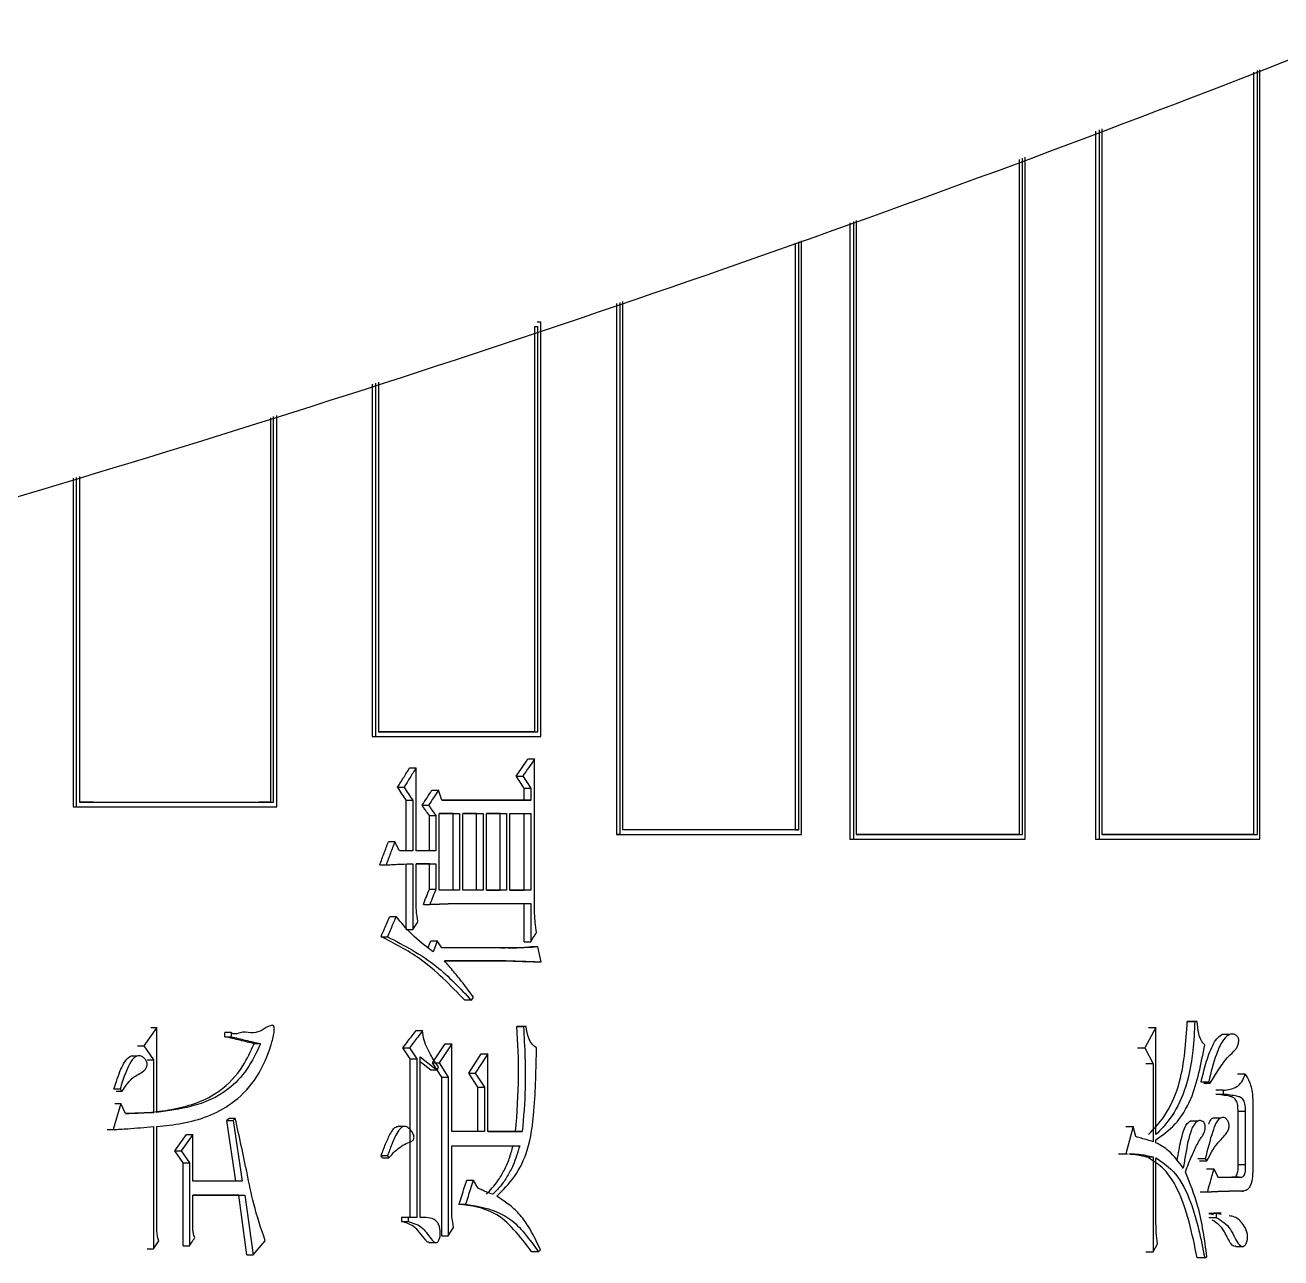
# Model space of a CAD drawing. Header units: millimetres. Extents: x 2278 to 4715, y 679 to 2402.
# Drawn here: x 3390.67 to 3404.12, y 980.7 to 993.91 of the extents above; entities that cross this region are included whole.
import ezdxf

# ---------------------------------------------------------------- set-up
doc = ezdxf.new("R2010")
doc.units = ezdxf.units.MM

msp = doc.modelspace()

# ---------------------------------------------------------------- linework, layer by layer
at = {"color": 7, "linetype": 'Continuous', "lineweight": 25}
for p, q in [((3403.894, 985.188), (3403.894, 993.428)), ((3403.827, 993.403), (3403.827, 985.238)), ((3403.868, 985.238), (3403.868, 993.418)), ((3402.133, 992.771), (3402.133, 985.188)), ((3402.172, 992.785), (3402.172, 985.188)), ((3402.2, 992.796), (3402.2, 985.238)), ((3401.382, 985.188), (3401.382, 992.491)), ((3401.315, 992.465), (3401.315, 985.238)), ((3401.353, 985.238), (3401.353, 992.48)), ((3399.57, 991.815), (3399.57, 985.238)), ((3399.503, 991.79), (3399.503, 985.188)), ((3399.541, 991.804), (3399.541, 985.188)), ((3398.918, 991.571), (3398.918, 985.288)), ((3398.955, 991.585), (3398.955, 985.288)), ((3398.986, 985.238), (3398.986, 991.597)), ((3397.006, 990.924), (3397.006, 985.238)), ((3397.042, 990.936), (3397.042, 985.238)), ((3397.073, 985.288), (3397.073, 990.947)), ((3396.125, 990.677), (3396.161, 990.677)), ((3396.125, 990.677), (3396.125, 986.336)), ((3396.157, 990.727), (3396.193, 990.727)), ((3396.161, 986.336), (3396.161, 990.677)), ((3396.193, 986.286), (3396.193, 990.727)), ((3394.423, 990.072), (3394.423, 986.286)), ((3394.456, 990.083), (3394.456, 986.336)), ((3394.388, 990.061), (3394.388, 986.286)), ((3393.3, 989.702), (3393.3, 985.583)), ((3393.333, 985.583), (3393.333, 989.713)), ((3393.367, 985.533), (3393.367, 989.724)), ((3391.186, 989.054), (3391.186, 985.533)), ((3391.218, 989.063), (3391.218, 985.533)), ((3391.253, 989.073), (3391.253, 985.583)), ((3394.456, 986.336), (3396.161, 986.336)), ((3396.125, 986.336), (3394.456, 986.336)), ((3396.125, 986.336), (3396.161, 986.336)), ((3394.388, 986.286), (3396.157, 986.286)), ((3394.388, 986.286), (3394.423, 986.286)), ((3394.423, 986.286), (3396.193, 986.286)), ((3396.157, 986.286), (3396.193, 986.286)), ((3396.057, 986.048), (3396.127, 986.048)), ((3394.789, 985.951), (3394.858, 985.951)), ((3394.858, 985.064), (3394.858, 985.951)), ((3395.932, 985.864), (3396.002, 985.864)), ((3394.661, 985.745), (3394.73, 985.745)), ((3395.029, 985.713), (3395.099, 985.713)), ((3396.015, 985.734), (3396.086, 985.734)), ((3396.015, 985.605), (3396.015, 985.734)), ((3396.086, 985.734), (3396.086, 985.605)), ((3391.186, 985.533), (3391.253, 985.533)), ((3391.186, 985.533), (3391.218, 985.533)), ((3391.404, 985.583), (3391.253, 985.583)), ((3391.745, 985.533), (3393.333, 985.533)), ((3393.3, 985.583), (3393.178, 985.583)), ((3393.3, 985.583), (3393.333, 985.583)), ((3393.333, 985.533), (3393.367, 985.533)), ((3394.754, 985.605), (3394.823, 985.605)), ((3394.754, 985.064), (3394.754, 985.605)), ((3394.823, 985.605), (3394.823, 985.064)), ((3394.923, 985.551), (3394.993, 985.551)), ((3396.086, 985.605), (3395.134, 985.605)), ((3395.134, 985.605), (3396.015, 985.605)), ((3396.015, 985.605), (3396.086, 985.605)), ((3395.001, 985.442), (3395.07, 985.442)), ((3395.001, 985.064), (3395.001, 985.442)), ((3395.07, 985.442), (3395.07, 985.064)), ((3395.106, 984.642), (3395.106, 985.464)), ((3395.106, 985.464), (3395.324, 985.464)), ((3395.255, 985.464), (3395.106, 985.464)), ((3395.255, 985.464), (3395.324, 985.464)), ((3395.255, 984.642), (3395.255, 985.464)), ((3395.324, 985.464), (3395.324, 984.642)), ((3395.359, 984.642), (3395.359, 985.464)), ((3395.359, 985.464), (3395.577, 985.464)), ((3395.507, 985.464), (3395.359, 985.464)), ((3395.507, 985.464), (3395.577, 985.464)), ((3395.507, 984.642), (3395.507, 985.464)), ((3395.577, 985.464), (3395.577, 984.642)), ((3395.612, 984.642), (3395.612, 985.464)), ((3395.612, 985.464), (3395.828, 985.464)), ((3395.758, 985.464), (3395.612, 985.464)), ((3395.758, 985.464), (3395.828, 985.464)), ((3395.758, 984.642), (3395.758, 985.464)), ((3395.828, 985.464), (3395.828, 984.642)), ((3395.863, 984.642), (3395.863, 985.464)), ((3395.863, 985.464), (3396.086, 985.464)), ((3396.015, 984.642), (3396.015, 985.464)), ((3396.086, 985.464), (3396.086, 984.642)), ((3397.006, 985.238), (3398.948, 985.238)), ((3397.042, 985.238), (3397.006, 985.238)), ((3398.918, 985.288), (3398.955, 985.288)), ((3401.315, 985.238), (3401.353, 985.238)), ((3403.827, 985.238), (3403.868, 985.238)), ((3394.631, 985.161), (3394.562, 985.161)), ((3399.503, 985.188), (3401.343, 985.188)), ((3399.503, 985.188), (3399.541, 985.188)), ((3401.343, 985.188), (3401.382, 985.188)), ((3402.133, 985.188), (3403.855, 985.188)), ((3402.133, 985.188), (3402.172, 985.188)), ((3403.855, 985.188), (3403.894, 985.188)), ((3394.823, 985.064), (3394.68, 985.064)), ((3395.07, 985.064), (3394.858, 985.064)), ((3394.469, 984.912), (3394.538, 984.912)), ((3394.754, 984.22), (3394.754, 984.923)), ((3394.823, 984.923), (3394.823, 984.22)), ((3394.858, 984.923), (3395.07, 984.923)), ((3394.858, 984.523), (3394.858, 984.923)), ((3395.001, 984.923), (3394.858, 984.923)), ((3395.001, 984.923), (3395.07, 984.923)), ((3395.001, 984.653), (3395.001, 984.923)), ((3395.07, 984.923), (3395.07, 984.653)), ((3395.001, 984.653), (3395.07, 984.653)), ((3395.324, 984.642), (3395.106, 984.642)), ((3395.577, 984.642), (3395.359, 984.642)), ((3395.828, 984.642), (3395.612, 984.642)), ((3395.612, 984.642), (3395.758, 984.642)), ((3395.828, 984.642), (3395.758, 984.642)), ((3396.086, 984.642), (3395.863, 984.642)), ((3395.863, 984.642), (3396.015, 984.642)), ((3396.086, 984.642), (3396.015, 984.642)), ((3394.938, 984.49), (3395.007, 984.49)), ((3395.303, 984.501), (3396.086, 984.501)), ((3396.015, 984.09), (3396.015, 984.501)), ((3396.086, 984.501), (3396.086, 984.09)), ((3394.576, 984.361), (3394.645, 984.361)), ((3394.754, 984.22), (3394.823, 984.22)), ((3394.484, 984.144), (3394.552, 984.144)), ((3395.015, 984.101), (3395.084, 984.101)), ((3395.134, 984.025), (3395.084, 984.101)), ((3395.835, 984.025), (3395.134, 984.025)), ((3395.765, 984.025), (3395.811, 984.025)), ((3396.015, 984.09), (3396.086, 984.09)), ((3396.162, 984.036), (3396.091, 984.036)), ((3396.197, 983.874), (3396.162, 984.036)), ((3395.162, 983.885), (3395.863, 983.885)), ((3395.793, 983.885), (3395.162, 983.885)), ((3395.793, 983.885), (3395.863, 983.885)), ((3396.126, 983.874), (3396.197, 983.874)), ((3395.451, 983.463), (3395.472, 983.495)), ((3395.451, 983.463), (3395.381, 983.463)), ((3403.118, 983.236), (3403.197, 983.236)), ((3403.221, 983.236), (3403.141, 983.236)), ((3403.221, 983.236), (3403.197, 983.236)), ((3392.083, 983.171), (3391.942, 982.976)), ((3392.018, 983.171), (3392.083, 983.171)), ((3392.083, 982.262), (3392.083, 983.171)), ((3392.879, 983.117), (3392.812, 983.117)), ((3392.812, 983.073), (3392.812, 983.117)), ((3392.812, 983.073), (3392.879, 983.073)), ((3392.879, 983.117), (3392.879, 983.073)), ((3394.86, 983.138), (3394.929, 983.138)), ((3395.939, 983.182), (3396.009, 983.182)), ((3395.967, 983.182), (3395.939, 983.182)), ((3396.037, 983.182), (3395.967, 983.182)), ((3396.037, 983.182), (3396.009, 983.182)), ((3402.781, 983.171), (3402.662, 982.954)), ((3402.703, 983.171), (3402.781, 983.171)), ((3402.781, 982.024), (3402.781, 983.171)), ((3403.568, 983.095), (3403.488, 983.095)), ((3391.877, 982.976), (3391.942, 982.976)), ((3391.942, 982.976), (3392.046, 982.825)), ((3393.193, 982.998), (3393.126, 982.998)), ((3394.718, 982.954), (3394.787, 982.954)), ((3394.796, 982.835), (3394.718, 982.954)), ((3394.787, 982.954), (3394.865, 982.835)), ((3395.036, 982.792), (3395.17, 982.998)), ((3395.24, 982.998), (3395.106, 982.792)), ((3395.17, 982.998), (3395.24, 982.998)), ((3395.24, 982.057), (3395.24, 982.998)), ((3402.583, 982.954), (3402.662, 982.954)), ((3402.662, 982.954), (3402.752, 982.781)), ((3391.871, 982.865), (3391.806, 982.865)), ((3391.981, 982.825), (3392.046, 982.825)), ((3392.046, 982.825), (3392.046, 982.262)), ((3394.796, 982.835), (3394.865, 982.835)), ((3394.796, 981.137), (3394.796, 982.835)), ((3394.865, 982.835), (3394.865, 981.137)), ((3394.901, 982.857), (3395.084, 982.716)), ((3394.901, 981.137), (3394.901, 982.857)), ((3395.015, 982.716), (3394.901, 982.804)), ((3395.423, 982.684), (3395.556, 982.889)), ((3395.626, 982.889), (3395.493, 982.684)), ((3395.556, 982.889), (3395.626, 982.889)), ((3395.626, 982.057), (3395.626, 982.889)), ((3395.084, 982.716), (3395.015, 982.716)), ((3395.036, 982.792), (3395.106, 982.792)), ((3395.135, 982.641), (3395.036, 982.792)), ((3395.084, 982.716), (3395.099, 982.749)), ((3395.106, 982.792), (3395.204, 982.641)), ((3395.423, 982.684), (3395.493, 982.684)), ((3395.521, 982.532), (3395.423, 982.684)), ((3395.493, 982.684), (3395.591, 982.532)), ((3402.752, 982.781), (3402.673, 982.781)), ((3402.752, 982.781), (3402.752, 981.948)), ((3403.736, 982.673), (3403.656, 982.673)), ((3395.135, 982.641), (3395.204, 982.641)), ((3395.135, 980.942), (3395.135, 982.641)), ((3395.204, 982.641), (3395.204, 980.942)), ((3403.344, 982.587), (3403.264, 982.587)), ((3403.294, 982.576), (3403.362, 982.576)), ((3391.647, 982.489), (3391.712, 982.489)), ((3395.521, 982.532), (3395.591, 982.532)), ((3395.521, 982.057), (3395.521, 982.532)), ((3395.591, 982.532), (3395.591, 982.057)), ((3403.502, 982.5), (3403.423, 982.5)), ((3403.423, 982.457), (3403.502, 982.457)), ((3403.502, 982.5), (3403.502, 982.457)), ((3391.697, 982.359), (3391.615, 982.078)), ((3391.632, 982.359), (3391.697, 982.359)), ((3391.749, 982.251), (3391.697, 982.359)), ((3403.741, 982.273), (3403.661, 982.273)), ((3403.661, 981.7), (3403.661, 982.273)), ((3403.741, 981.7), (3403.741, 982.273)), ((3403.817, 982.359), (3403.817, 981.71)), ((3391.981, 982.262), (3392.046, 982.262)), ((3392.856, 982.197), (3392.834, 982.176)), ((3392.834, 982.176), (3392.901, 982.176)), ((3392.929, 981.526), (3392.834, 982.176)), ((3392.923, 982.197), (3392.856, 982.197)), ((3392.923, 982.197), (3392.901, 982.176)), ((3392.901, 982.176), (3392.996, 981.526)), ((3403.229, 982.169), (3403.149, 982.169)), ((3403.471, 982.2), (3403.391, 982.2)), ((3391.55, 982.078), (3391.615, 982.078)), ((3392.046, 982.111), (3392.046, 980.802)), ((3392.083, 981.018), (3392.083, 982.111)), ((3392.276, 981.851), (3392.402, 982.024)), ((3392.467, 982.024), (3392.342, 981.851)), ((3392.402, 982.024), (3392.467, 982.024)), ((3392.467, 981.526), (3392.467, 982.024)), ((3394.737, 982.112), (3394.667, 982.112)), ((3395.591, 982.057), (3395.24, 982.057)), ((3395.995, 982.057), (3395.626, 982.057)), ((3395.626, 982.057), (3395.925, 982.057)), ((3395.925, 982.057), (3395.995, 982.057)), ((3402.457, 982.111), (3402.536, 982.111)), ((3402.536, 982.111), (3402.458, 981.819)), ((3402.566, 982.003), (3402.536, 982.111)), ((3395.24, 981.245), (3395.24, 981.905)), ((3395.24, 981.905), (3395.968, 981.905)), ((3402.781, 981.938), (3402.781, 981.97)), ((3392.276, 981.851), (3392.342, 981.851)), ((3392.365, 981.721), (3392.276, 981.851)), ((3392.342, 981.851), (3392.431, 981.721)), ((3394.552, 981.797), (3394.484, 981.797)), ((3394.498, 981.775), (3394.484, 981.797)), ((3394.498, 981.775), (3394.567, 981.775)), ((3394.552, 981.797), (3394.567, 981.775)), ((3402.379, 981.819), (3402.458, 981.819)), ((3402.458, 981.819), (3402.475, 981.818)), ((3402.673, 981.786), (3402.752, 981.786)), ((3402.752, 981.786), (3402.752, 980.769)), ((3402.781, 981.072), (3402.781, 981.775)), ((3403.309, 981.765), (3403.229, 981.765)), ((3403.309, 981.765), (3403.327, 981.743)), ((3392.365, 981.721), (3392.431, 981.721)), ((3392.365, 980.834), (3392.365, 981.721)), ((3403.403, 981.656), (3403.323, 981.656)), ((3403.741, 981.7), (3403.661, 981.7)), ((3392.996, 981.526), (3392.467, 981.526)), ((3395.402, 981.537), (3395.472, 981.537)), ((3403.444, 981.57), (3403.672, 981.57)), ((3403.444, 981.57), (3403.591, 981.57)), ((3403.672, 981.57), (3403.592, 981.57)), ((3392.467, 981.375), (3393.025, 981.375)), ((3392.467, 981.05), (3392.467, 981.375)), ((3392.959, 981.375), (3392.467, 981.375)), ((3392.959, 981.375), (3393.025, 981.375)), ((3393.046, 980.737), (3392.959, 981.375)), ((3393.025, 981.375), (3393.113, 980.737)), ((3403.332, 981.408), (3403.253, 981.408)), ((3403.701, 981.418), (3403.718, 981.418)), ((3395.318, 981.278), (3395.387, 981.278)), ((3394.704, 981.137), (3394.704, 981.094)), ((3394.773, 981.137), (3394.704, 981.137)), ((3394.704, 981.094), (3394.773, 981.094)), ((3394.773, 981.137), (3394.773, 981.094)), ((3394.865, 981.137), (3394.773, 981.137)), ((3394.932, 981.138), (3394.901, 981.138)), ((3403.346, 981.18), (3403.399, 981.17)), ((3403.426, 981.18), (3403.347, 981.18)), ((3403.347, 981.137), (3403.426, 981.137)), ((3403.48, 981.182), (3403.4, 981.182)), ((3403.479, 981.17), (3403.426, 981.18)), ((3403.426, 981.18), (3403.426, 981.137)), ((3395.135, 980.942), (3395.204, 980.942)), ((3395.204, 980.942), (3395.261, 981.029)), ((3391.981, 980.802), (3392.046, 980.802)), ((3392.046, 980.802), (3392.105, 980.888)), ((3392.365, 980.834), (3392.431, 980.834)), ((3393.113, 980.737), (3393.244, 980.888)), ((3394.994, 980.869), (3395.063, 980.869)), ((3396.169, 980.769), (3396.19, 980.791)), ((3402.752, 980.769), (3402.799, 980.856)), ((3403.636, 980.828), (3403.701, 980.828)), ((3403.703, 980.828), (3403.716, 980.828)), ((3393.046, 980.737), (3393.113, 980.737)), ((3396.169, 980.769), (3396.098, 980.769)), ((3402.673, 980.769), (3402.752, 980.769)), ((3403.303, 980.704), (3403.223, 980.704)), ((3403.303, 980.704), (3403.327, 980.715))]:
    msp.add_line(p, q, dxfattribs=at)
at = {"color": 7, "linetype": 'Continuous', "lineweight": 25, "flags": 128}
for points in [[(3396.127, 984.447), (3396.127, 985.042), (3396.127, 986.048)], [(3395.134, 985.605), (3395.116, 985.659), (3395.099, 985.713)], [(3395.084, 984.101), (3395.069, 984.056), (3395.055, 984.019), (3395.042, 983.982)], [(3391.689, 982.511), (3391.666, 982.511), (3391.645, 982.511), (3391.624, 982.511)], [(3391.689, 982.511), (3391.7, 982.5), (3391.712, 982.489)], [(3403.247, 981.743), (3403.276, 981.743), (3403.301, 981.743), (3403.327, 981.743)], [(3392.431, 981.721), (3392.431, 981.278), (3392.431, 980.834)]]:
    msp.add_lwpolyline(points, dxfattribs=at)
at = {"color": 7, "linetype": 'Continuous', "lineweight": 25}
for points, knots in [([(3341.666, 981.809), (3344.227, 981.834), (3347.807, 981.869), (3353.076, 982.148), (3357.541, 982.483), (3362.857, 983.049), (3368.426, 983.822), (3374.239, 984.832), (3380.211, 986.088), (3386.287, 987.599), (3392.424, 989.369), (3398.59, 991.404), (3404.753, 993.703), (3410.89, 996.268), (3416.978, 999.099), (3422.998, 1002.192), (3428.931, 1005.547), (3434.76, 1009.159), (3440.469, 1013.025), (3446.045, 1017.139), (3451.472, 1021.496), (3456.738, 1026.09), (3461.829, 1030.915), (3466.734, 1035.963), (3471.441, 1041.226), (3475.939, 1046.695), (3480.217, 1052.364), (3484.266, 1058.221), (3488.075, 1064.258), (3491.637, 1070.463), (3494.942, 1076.828), (3497.983, 1083.341), (3500.752, 1089.99), (3503.243, 1096.764), (3505.448, 1103.652), (3507.363, 1110.641), (3508.981, 1117.718), (3510.299, 1124.872), (3511.312, 1132.089), (3512.016, 1139.356), (3512.409, 1146.66), (3512.488, 1153.988), (3512.251, 1161.326), (3511.697, 1168.661), (3510.825, 1175.979), (3509.634, 1183.266), (3508.126, 1190.508), (3506.301, 1197.693), (3504.161, 1204.806), (3501.707, 1211.833), (3498.942, 1218.762), (3495.869, 1225.578), (3492.492, 1232.269), (3488.815, 1238.821), (3484.841, 1245.221), (3480.576, 1251.456), (3476.025, 1257.514), (3471.193, 1263.382), (3466.086, 1269.049), (3460.709, 1274.501), (3455.263, 1279.549), (3449.789, 1284.201), (3444.331, 1288.471), (3438.706, 1292.513), (3432.925, 1296.321), (3426.997, 1299.89), (3420.935, 1303.212), (3414.749, 1306.282), (3408.452, 1309.095), (3402.059, 1311.647), (3395.583, 1313.933), (3389.046, 1315.95), (3382.471, 1317.692), (3375.898, 1319.157), (3369.404, 1320.339), (3363.115, 1321.236), (3357.591, 1321.819), (3352.708, 1322.187), (3347.884, 1322.426), (3341.91, 1322.543), (3336.393, 1322.433), (3331.124, 1322.161), (3326.659, 1321.824), (3321.343, 1321.259), (3315.774, 1320.485), (3309.961, 1319.476), (3303.989, 1318.219), (3297.913, 1316.709), (3291.775, 1314.938), (3285.61, 1312.904), (3279.447, 1310.604), (3273.31, 1308.039), (3267.222, 1305.209), (3261.202, 1302.115), (3255.269, 1298.76), (3249.44, 1295.148), (3243.731, 1291.283), (3238.155, 1287.169), (3232.728, 1282.811), (3227.462, 1278.217), (3222.371, 1273.393), (3217.466, 1268.345), (3212.759, 1263.082), (3208.261, 1257.612), (3203.983, 1251.944), (3199.934, 1246.087), (3196.125, 1240.05), (3192.563, 1233.844), (3189.258, 1227.479), (3186.215, 1220.967), (3183.453, 1214.316), (3181.116, 1208.034), (3179.838, 1203.929), (3179.275, 1202.12)], [0, 0, 0, 0, 0.0102074, 0.014274, 0.021037, 0.0280561, 0.0355867, 0.0434511, 0.0515783, 0.0599113, 0.0684099, 0.0770439, 0.085791, 0.0946336, 0.1035582, 0.112554, 0.1216124, 0.1307262, 0.1398897, 0.1490979, 0.1583469, 0.1676331, 0.1769537, 0.1863062, 0.1956884, 0.2050985, 0.2145348, 0.2239961, 0.233481, 0.2429885, 0.2525178, 0.262068, 0.2716385, 0.2812287, 0.2908382, 0.3004664, 0.3101132, 0.3197782, 0.3294613, 0.3391624, 0.3488814, 0.3586183, 0.3683733, 0.3781464, 0.387938, 0.3977483, 0.4075776, 0.4174265, 0.4272956, 0.4371854, 0.4470968, 0.4570307, 0.4669882, 0.4769704, 0.486979, 0.4970156, 0.5070822, 0.5171812, 0.5273154, 0.5374882, 0.5477037, 0.5569145, 0.5661226, 0.5753266, 0.5845258, 0.5937191, 0.6029052, 0.6120821, 0.6212471, 0.6303962, 0.6395236, 0.6486197, 0.6576679, 0.6666375, 0.6754633, 0.6839789, 0.6919633, 0.6976055, 0.7035012, 0.7112199, 0.7214273, 0.7254939, 0.7322569, 0.739276, 0.7468066, 0.754671, 0.7627982, 0.7711312, 0.7796298, 0.7882638, 0.7970109, 0.8058535, 0.8147781, 0.8237739, 0.8328323, 0.8419461, 0.8511096, 0.8603178, 0.8695668, 0.878853, 0.8881736, 0.8975261, 0.9069083, 0.9163184, 0.9257547, 0.935216, 0.9447009, 0.9542084, 0.9637377, 0.9732879, 0.9828584, 0.9924486, 1, 1, 1, 1]), ([(3395.932, 985.864), (3395.953, 985.895), (3395.994, 985.956), (3396.036, 986.017), (3396.057, 986.048)], [0, 0, 0, 0, 0.499999, 1, 1, 1, 1]), ([(3396.127, 986.048), (3396.107, 986.017), (3396.065, 985.956), (3396.023, 985.895), (3396.002, 985.864)], [0, 0, 0, 0, 0.5, 1, 1, 1, 1]), ([(3394.661, 985.745), (3394.683, 985.779), (3394.725, 985.848), (3394.768, 985.917), (3394.789, 985.951)], [0, 0, 0, 0, 0.499999, 1, 1, 1, 1]), ([(3394.858, 985.951), (3394.837, 985.917), (3394.794, 985.848), (3394.752, 985.779), (3394.73, 985.745)], [0, 0, 0, 0, 0.5, 1, 1, 1, 1]), ([(3396.015, 985.734), (3396.001, 985.756), (3395.974, 985.799), (3395.946, 985.843), (3395.932, 985.864)], [0, 0, 0, 0, 0.5, 1, 1, 1, 1]), ([(3396.002, 985.864), (3396.016, 985.843), (3396.044, 985.799), (3396.072, 985.756), (3396.086, 985.734)], [0, 0, 0, 0, 0.499999, 1, 1, 1, 1]), ([(3394.754, 985.605), (3394.738, 985.628), (3394.708, 985.675), (3394.677, 985.722), (3394.661, 985.745)], [0, 0, 0, 0, 0.5, 1, 1, 1, 1]), ([(3394.73, 985.745), (3394.746, 985.722), (3394.776, 985.675), (3394.807, 985.628), (3394.823, 985.605)], [0, 0, 0, 0, 0.499999, 1, 1, 1, 1]), ([(3394.923, 985.551), (3394.941, 985.578), (3394.976, 985.632), (3395.012, 985.686), (3395.029, 985.713)], [0, 0, 0, 0, 0.4999987, 1, 1, 1, 1]), ([(3395.099, 985.713), (3395.081, 985.686), (3395.046, 985.632), (3395.01, 985.578), (3394.993, 985.551)], [0, 0, 0, 0, 0.499999, 1, 1, 1, 1]), ([(3391.218, 985.533), (3391.436, 985.533), (3391.872, 985.533), (3392.589, 985.533), (3393.084, 985.533), (3393.367, 985.533)], [0, 0, 0, 0, 0.300081, 0.600162, 1, 1, 1, 1]), ([(3391.253, 985.583), (3391.471, 985.583), (3391.906, 985.583), (3392.6, 985.583), (3393.073, 985.583), (3393.333, 985.583)], [0, 0, 0, 0, 0.309921, 0.619841, 1, 1, 1, 1]), ([(3395.001, 985.442), (3394.988, 985.46), (3394.962, 985.496), (3394.936, 985.532), (3394.923, 985.551)], [0, 0, 0, 0, 0.5000002, 1, 1, 1, 1]), ([(3394.993, 985.551), (3395.006, 985.532), (3395.031, 985.496), (3395.057, 985.46), (3395.07, 985.442)], [0, 0, 0, 0, 0.499999, 1, 1, 1, 1]), ([(3397.042, 985.238), (3397.24, 985.238), (3397.635, 985.238), (3398.284, 985.238), (3398.73, 985.238), (3398.986, 985.238)], [0, 0, 0, 0, 0.300081, 0.600162, 1, 1, 1, 1]), ([(3398.955, 985.288), (3398.764, 985.288), (3398.381, 985.288), (3397.755, 985.288), (3397.315, 985.288), (3397.073, 985.288)], [0, 0, 0, 0, 0.3099206, 0.6198411, 1, 1, 1, 1]), ([(3398.918, 985.288), (3398.764, 985.288), (3398.455, 985.288), (3397.844, 985.288), (3397.379, 985.288), (3397.073, 985.288)], [0, 0, 0, 0, 0.254867, 0.509735, 1, 1, 1, 1]), ([(3399.57, 985.238), (3399.758, 985.238), (3400.132, 985.238), (3400.728, 985.238), (3401.131, 985.238), (3401.353, 985.238)], [0, 0, 0, 0, 0.309921, 0.619841, 1, 1, 1, 1]), ([(3401.315, 985.238), (3401.169, 985.238), (3400.877, 985.238), (3400.299, 985.238), (3399.859, 985.238), (3399.57, 985.238)], [0, 0, 0, 0, 0.25537, 0.51074, 1, 1, 1, 1]), ([(3402.2, 985.238), (3402.375, 985.238), (3402.727, 985.238), (3403.284, 985.238), (3403.66, 985.238), (3403.868, 985.238)], [0, 0, 0, 0, 0.309921, 0.619841, 1, 1, 1, 1]), ([(3403.827, 985.238), (3403.691, 985.238), (3403.419, 985.238), (3402.88, 985.238), (3402.469, 985.238), (3402.2, 985.238)], [0, 0, 0, 0, 0.256004, 0.512008, 1, 1, 1, 1]), ([(3394.469, 984.912), (3394.485, 984.954), (3394.516, 985.037), (3394.547, 985.12), (3394.562, 985.161)], [0, 0, 0, 0, 0.5, 1, 1, 1, 1]), ([(3394.631, 985.161), (3394.615, 985.12), (3394.584, 985.037), (3394.553, 984.954), (3394.538, 984.912)], [0, 0, 0, 0, 0.499999, 1, 1, 1, 1]), ([(3394.68, 985.064), (3394.672, 985.08), (3394.656, 985.112), (3394.639, 985.145), (3394.631, 985.161)], [0, 0, 0, 0, 0.500001, 1, 1, 1, 1]), ([(3399.541, 985.188), (3399.728, 985.188), (3400.103, 985.188), (3400.718, 985.188), (3401.141, 985.188), (3401.382, 985.188)], [0, 0, 0, 0, 0.300081, 0.600162, 1, 1, 1, 1]), ([(3402.172, 985.188), (3402.347, 985.188), (3402.699, 985.188), (3403.275, 985.188), (3403.669, 985.188), (3403.894, 985.188)], [0, 0, 0, 0, 0.300081, 0.600162, 1, 1, 1, 1]), ([(3394.538, 984.912), (3394.564, 984.914), (3394.617, 984.918), (3394.712, 984.922), (3394.78, 984.923), (3394.823, 984.923)], [0, 0, 0, 0, 0.276869, 0.553757, 1, 1, 1, 1]), ([(3394.938, 984.49), (3394.948, 984.517), (3394.969, 984.572), (3394.991, 984.626), (3395.001, 984.653)], [0, 0, 0, 0, 0.499999, 1, 1, 1, 1]), ([(3395.07, 984.653), (3395.06, 984.626), (3395.039, 984.572), (3395.017, 984.517), (3395.007, 984.49)], [0, 0, 0, 0, 0.5, 1, 1, 1, 1]), ([(3394.879, 984.307), (3394.872, 984.346), (3394.86, 984.417), (3394.858, 984.491), (3394.858, 984.523)], [0, 0, 0, 0, 0.558835, 1, 1, 1, 1]), ([(3395.007, 984.49), (3395.009, 984.491), (3395.014, 984.491), (3395.019, 984.491), (3395.024, 984.491), (3395.028, 984.491), (3395.033, 984.491), (3395.037, 984.492), (3395.042, 984.492), (3395.046, 984.492), (3395.051, 984.492), (3395.055, 984.492), (3395.06, 984.492), (3395.066, 984.493), (3395.07, 984.493), (3395.075, 984.493), (3395.079, 984.493), (3395.087, 984.493), (3395.096, 984.494), (3395.105, 984.494), (3395.114, 984.494), (3395.123, 984.495), (3395.132, 984.495), (3395.141, 984.495), (3395.15, 984.496), (3395.162, 984.496), (3395.171, 984.496), (3395.18, 984.497), (3395.189, 984.497), (3395.198, 984.497), (3395.207, 984.498), (3395.216, 984.498), (3395.225, 984.498), (3395.234, 984.499), (3395.241, 984.499), (3395.247, 984.499), (3395.254, 984.499), (3395.26, 984.5), (3395.264, 984.5), (3395.269, 984.5), (3395.273, 984.5), (3395.278, 984.5), (3395.282, 984.5), (3395.287, 984.501), (3395.292, 984.501), (3395.297, 984.501), (3395.301, 984.501), (3395.303, 984.501)], [0, 0, 0, 0, 0.0228582, 0.0457162, 0.0571452, 0.0685742, 0.0914321, 0.1028611, 0.1142901, 0.1371481, 0.1485771, 0.1600061, 0.1828641, 0.1942931, 0.217151, 0.22858, 0.240009, 0.262867, 0.308583, 0.3314409, 0.3542989, 0.4000149, 0.4228729, 0.4457309, 0.4914468, 0.5143048, 0.5600208, 0.5828788, 0.6057367, 0.6514527, 0.6743107, 0.6971687, 0.7428846, 0.7657426, 0.7886006, 0.8114586, 0.8343166, 0.8571745, 0.8686035, 0.8800325, 0.9028905, 0.9143195, 0.9257485, 0.9486065, 0.9600355, 0.9800177, 1, 1, 1, 1]), ([(3396.148, 984.188), (3396.143, 984.224), (3396.134, 984.285), (3396.128, 984.372), (3396.128, 984.422), (3396.127, 984.447)], [0, 0, 0, 0, 0.425218, 0.711978, 1, 1, 1, 1]), ([(3394.484, 984.144), (3394.496, 984.173), (3394.518, 984.224), (3394.549, 984.296), (3394.567, 984.339), (3394.576, 984.361)], [0, 0, 0, 0, 0.402506, 0.701253, 1, 1, 1, 1]), ([(3394.645, 984.361), (3394.632, 984.332), (3394.611, 984.281), (3394.58, 984.209), (3394.561, 984.166), (3394.552, 984.144)], [0, 0, 0, 0, 0.402372, 0.701186, 1, 1, 1, 1]), ([(3395.042, 983.982), (3394.963, 984.041), (3394.82, 984.148), (3394.699, 984.295), (3394.645, 984.361)], [0, 0, 0, 0, 0.5582906, 1, 1, 1, 1]), ([(3394.823, 984.22), (3394.832, 984.234), (3394.851, 984.263), (3394.87, 984.292), (3394.879, 984.307)], [0, 0, 0, 0, 0.5, 1, 1, 1, 1]), ([(3396.086, 984.09), (3396.096, 984.106), (3396.117, 984.139), (3396.138, 984.171), (3396.148, 984.188)], [0, 0, 0, 0, 0.499999, 1, 1, 1, 1]), ([(3395.381, 983.463), (3395.226, 983.623), (3394.951, 983.908), (3394.626, 984.072), (3394.484, 984.144)], [0, 0, 0, 0, 0.563504, 1, 1, 1, 1]), ([(3394.552, 984.144), (3394.733, 984.05), (3395.057, 983.88), (3395.33, 983.591), (3395.451, 983.463)], [0, 0, 0, 0, 0.556051, 1, 1, 1, 1]), ([(3394.989, 984.026), (3394.989, 984.026), (3394.993, 984.039), (3395.002, 984.064), (3395.011, 984.089), (3395.015, 984.101)], [0, 0, 0, 0, 0.010312, 0.505157, 1, 1, 1, 1]), ([(3396.162, 984.036), (3396.159, 984.036), (3396.154, 984.035), (3396.144, 984.034), (3396.134, 984.034), (3396.124, 984.033), (3396.118, 984.032), (3396.113, 984.032), (3396.108, 984.031), (3396.101, 984.031), (3396.094, 984.03), (3396.084, 984.03), (3396.074, 984.029), (3396.063, 984.028), (3396.053, 984.028), (3396.043, 984.027), (3396.033, 984.027), (3396.023, 984.027), (3396.013, 984.026), (3396.003, 984.026), (3395.993, 984.026), (3395.982, 984.026), (3395.972, 984.025), (3395.962, 984.025), (3395.952, 984.025), (3395.942, 984.025), (3395.934, 984.025), (3395.927, 984.025), (3395.92, 984.025), (3395.914, 984.025), (3395.909, 984.025), (3395.904, 984.025), (3395.899, 984.025), (3395.894, 984.025), (3395.888, 984.025), (3395.883, 984.025), (3395.878, 984.025), (3395.873, 984.025), (3395.868, 984.025), (3395.863, 984.025), (3395.858, 984.025), (3395.853, 984.025), (3395.848, 984.025), (3395.842, 984.025), (3395.838, 984.025), (3395.835, 984.025)], [0, 0, 0, 0, 0.023274, 0.046547, 0.093095, 0.116368, 0.139642, 0.151279, 0.162916, 0.18619, 0.209463, 0.232737, 0.279285, 0.302558, 0.325832, 0.372379, 0.395653, 0.418927, 0.465474, 0.488748, 0.512022, 0.558569, 0.581843, 0.605117, 0.651664, 0.674938, 0.698211, 0.721485, 0.744759, 0.756396, 0.779669, 0.791306, 0.802943, 0.826217, 0.837854, 0.84949, 0.872764, 0.884401, 0.896038, 0.919311, 0.930948, 0.942585, 0.965859, 0.977496, 1, 1, 1, 1]), ([(3395.844, 984.025), (3395.859, 984.025), (3395.907, 984.025), (3395.989, 984.027), (3396.057, 984.033), (3396.091, 984.036)], [0, 0, 0, 0, 0.171827, 0.585698, 1, 1, 1, 1]), ([(3395.472, 983.495), (3395.434, 983.547), (3395.367, 983.642), (3395.262, 983.77), (3395.195, 983.846), (3395.162, 983.885)], [0, 0, 0, 0, 0.38007, 0.689866, 1, 1, 1, 1]), ([(3396.126, 983.874), (3396.085, 983.875), (3396.009, 983.878), (3395.898, 983.881), (3395.828, 983.884), (3395.793, 983.885)], [0, 0, 0, 0, 0.371274, 0.685636, 1, 1, 1, 1]), ([(3395.863, 983.885), (3395.866, 983.885), (3395.871, 983.884), (3395.877, 983.884), (3395.883, 983.884), (3395.888, 983.884), (3395.893, 983.884), (3395.898, 983.884), (3395.903, 983.883), (3395.908, 983.883), (3395.914, 983.883), (3395.919, 983.883), (3395.925, 983.883), (3395.933, 983.882), (3395.943, 983.882), (3395.954, 983.882), (3395.964, 983.881), (3395.974, 983.881), (3395.984, 983.881), (3395.995, 983.88), (3396.005, 983.88), (3396.015, 983.88), (3396.026, 983.879), (3396.036, 983.879), (3396.046, 983.879), (3396.057, 983.878), (3396.064, 983.878), (3396.072, 983.878), (3396.08, 983.878), (3396.087, 983.877), (3396.095, 983.877), (3396.102, 983.877), (3396.107, 983.877), (3396.112, 983.877), (3396.117, 983.876), (3396.122, 983.876), (3396.127, 983.876), (3396.133, 983.876), (3396.138, 983.876), (3396.143, 983.876), (3396.148, 983.875), (3396.153, 983.875), (3396.158, 983.875), (3396.163, 983.875), (3396.168, 983.875), (3396.174, 983.875), (3396.179, 983.874), (3396.184, 983.874), (3396.189, 983.874), (3396.194, 983.874), (3396.197, 983.874)], [0, 0, 0, 0, 0.023174, 0.046349, 0.057936, 0.069523, 0.092698, 0.104285, 0.115872, 0.139047, 0.150634, 0.162221, 0.185396, 0.20857, 0.231745, 0.278094, 0.301268, 0.324442, 0.370791, 0.393966, 0.41714, 0.463489, 0.486664, 0.509838, 0.556187, 0.579362, 0.602536, 0.625711, 0.648885, 0.672059, 0.695234, 0.718408, 0.729996, 0.741583, 0.764757, 0.776345, 0.787932, 0.811106, 0.822693, 0.834281, 0.857455, 0.869042, 0.88063, 0.903804, 0.915391, 0.926979, 0.950153, 0.96174, 0.973327, 1, 1, 1, 1]), ([(3402.702, 982.024), (3402.77, 982.096), (3402.907, 982.242), (3403.078, 982.658), (3403.102, 983.015), (3403.117, 983.236)], [0, 0, 0, 0, 0.27091, 0.549398, 1, 1, 1, 1]), ([(3403.197, 983.236), (3403.192, 983.131), (3403.18, 982.875), (3403.105, 982.499), (3402.951, 982.201), (3402.833, 982.078), (3402.781, 982.024)], [0, 0, 0, 0, 0.214752, 0.527903, 0.794745, 1, 1, 1, 1]), ([(3403.141, 983.236), (3403.136, 983.236), (3403.128, 983.236), (3403.121, 983.236), (3403.117, 983.236)], [0, 0, 0, 0, 0.56, 1, 1, 1, 1]), ([(3403.303, 982.987), (3403.289, 983.001), (3403.261, 983.03), (3403.233, 983.121), (3403.225, 983.192), (3403.221, 983.236)], [0, 0, 0, 0, 0.268422, 0.549119, 1, 1, 1, 1]), ([(3392.083, 982.111), (3392.174, 982.12), (3392.449, 982.149), (3392.823, 982.279), (3393.141, 982.589), (3393.273, 982.868), (3393.329, 983.062), (3393.342, 983.138), (3393.34, 983.171), (3393.337, 983.182), (3393.333, 983.189), (3393.327, 983.194), (3393.315, 983.196), (3393.274, 983.185), (3393.212, 983.141), (3393.112, 983.101), (3393.023, 983.13), (3392.954, 983.108), (3392.917, 983.101), (3392.894, 983.105), (3392.884, 983.111), (3392.88, 983.116), (3392.879, 983.117)], [0, 0, 0, 0, 0.12969, 0.391826, 0.53917, 0.686254, 0.737833, 0.763743, 0.768247, 0.772786, 0.775634, 0.778494, 0.782467, 0.792759, 0.837973, 0.883317, 0.939016, 0.96559, 0.984609, 0.99227, 0.998264, 1, 1, 1, 1]), ([(3393.126, 982.998), (3393.076, 983.01), (3392.998, 983.029), (3392.894, 983.054), (3392.84, 983.067), (3392.812, 983.073)], [0, 0, 0, 0, 0.482237, 0.741118, 1, 1, 1, 1]), ([(3392.879, 983.073), (3392.929, 983.061), (3393.007, 983.042), (3393.112, 983.017), (3393.166, 983.004), (3393.193, 982.998)], [0, 0, 0, 0, 0.481628, 0.740814, 1, 1, 1, 1]), ([(3394.718, 982.954), (3394.736, 982.977), (3394.768, 983.02), (3394.816, 983.081), (3394.845, 983.119), (3394.86, 983.138)], [0, 0, 0, 0, 0.376207, 0.688103, 1, 1, 1, 1]), ([(3394.929, 983.138), (3394.911, 983.115), (3394.879, 983.073), (3394.831, 983.012), (3394.802, 982.973), (3394.787, 982.954)], [0, 0, 0, 0, 0.375947, 0.687973, 1, 1, 1, 1]), ([(3395.099, 982.749), (3395.073, 982.786), (3395.03, 982.848), (3394.979, 982.945), (3394.94, 983.035), (3394.933, 983.104), (3394.929, 983.138)], [0, 0, 0, 0, 0.334836, 0.553745, 0.775373, 1, 1, 1, 1]), ([(3395.925, 982.057), (3395.94, 982.255), (3395.968, 982.629), (3395.948, 983.005), (3395.939, 983.182)], [0, 0, 0, 0, 0.529593, 1, 1, 1, 1]), ([(3396.009, 983.182), (3396.021, 982.961), (3396.041, 982.585), (3396.009, 982.211), (3395.995, 982.057)], [0, 0, 0, 0, 0.586461, 1, 1, 1, 1]), ([(3396.148, 982.954), (3396.131, 982.966), (3396.097, 982.988), (3396.055, 983.069), (3396.044, 983.139), (3396.037, 983.182)], [0, 0, 0, 0, 0.268929, 0.548046, 1, 1, 1, 1]), ([(3403.264, 982.587), (3403.28, 982.654), (3403.314, 982.791), (3403.37, 982.949), (3403.43, 983.055), (3403.468, 983.081), (3403.487, 983.095)], [0, 0, 0, 0, 0.333447, 0.684518, 0.842265, 1, 1, 1, 1]), ([(3403.362, 982.576), (3403.393, 982.626), (3403.455, 982.726), (3403.543, 982.858), (3403.62, 982.914), (3403.656, 982.971), (3403.666, 983.006), (3403.668, 983.033), (3403.666, 983.05), (3403.66, 983.066), (3403.646, 983.084), (3403.621, 983.099), (3403.587, 983.105), (3403.542, 983.083), (3403.482, 983.017), (3403.409, 982.848), (3403.369, 982.69), (3403.345, 982.589), (3403.344, 982.587)], [0, 0, 0, 0, 0.14, 0.280266, 0.380171, 0.409931, 0.439811, 0.452036, 0.462473, 0.472931, 0.488626, 0.51752, 0.558625, 0.598671, 0.668428, 0.787489, 0.99583, 1, 1, 1, 1]), ([(3392.018, 982.262), (3392.102, 982.273), (3392.354, 982.307), (3392.713, 982.42), (3392.993, 982.714), (3393.088, 982.916), (3393.126, 982.998)], [0, 0, 0, 0, 0.194025, 0.585754, 0.833326, 1, 1, 1, 1]), ([(3393.193, 982.998), (3393.148, 982.903), (3393.057, 982.712), (3392.809, 982.454), (3392.471, 982.314), (3392.207, 982.279), (3392.083, 982.262)], [0, 0, 0, 0, 0.194334, 0.390703, 0.714344, 1, 1, 1, 1]), ([(3395.724, 981.364), (3395.789, 981.43), (3395.922, 981.563), (3396.076, 981.877), (3396.137, 982.361), (3396.144, 982.73), (3396.148, 982.954)], [0, 0, 0, 0, 0.189312, 0.380663, 0.622562, 1, 1, 1, 1]), ([(3402.781, 981.97), (3402.852, 982.019), (3402.996, 982.119), (3403.203, 982.455), (3403.265, 982.784), (3403.303, 982.987)], [0, 0, 0, 0, 0.270771, 0.548729, 1, 1, 1, 1]), ([(3391.624, 982.511), (3391.647, 982.584), (3391.677, 982.687), (3391.736, 982.8), (3391.773, 982.852), (3391.801, 982.862), (3391.806, 982.864)], [0, 0, 0, 0, 0.537893, 0.745384, 0.947325, 1, 1, 1, 1]), ([(3391.712, 982.489), (3391.75, 982.548), (3391.817, 982.653), (3391.933, 982.685), (3391.975, 982.746), (3391.983, 982.782), (3391.97, 982.816), (3391.951, 982.841), (3391.929, 982.86), (3391.904, 982.869), (3391.879, 982.869), (3391.835, 982.85), (3391.788, 982.781), (3391.736, 982.662), (3391.707, 982.568), (3391.689, 982.511)], [0, 0, 0, 0, 0.207899, 0.367255, 0.399925, 0.431308, 0.463075, 0.497006, 0.528572, 0.558381, 0.588718, 0.619577, 0.72297, 0.829976, 1, 1, 1, 1]), ([(3403.502, 982.5), (3403.552, 982.504), (3403.622, 982.51), (3403.704, 982.584), (3403.725, 982.643), (3403.736, 982.673)], [0, 0, 0, 0, 0.550462, 0.77054, 1, 1, 1, 1]), ([(3403.736, 982.673), (3403.753, 982.646), (3403.781, 982.601), (3403.806, 982.517), (3403.817, 982.44), (3403.817, 982.386), (3403.817, 982.359)], [0, 0, 0, 0, 0.330967, 0.551079, 0.77486, 1, 1, 1, 1]), ([(3403.344, 982.587), (3403.346, 982.586), (3403.349, 982.583), (3403.355, 982.58), (3403.36, 982.577), (3403.362, 982.576)], [0, 0, 0, 0, 0.255027, 0.627514, 1, 1, 1, 1]), ([(3403.661, 982.273), (3403.66, 982.295), (3403.659, 982.338), (3403.641, 982.399), (3403.605, 982.427), (3403.532, 982.443), (3403.471, 982.451), (3403.422, 982.457)], [0, 0, 0, 0, 0.130153, 0.256408, 0.38449, 0.511557, 1, 1, 1, 1]), ([(3403.741, 982.273), (3403.741, 982.295), (3403.74, 982.338), (3403.722, 982.399), (3403.686, 982.427), (3403.612, 982.443), (3403.551, 982.451), (3403.502, 982.457)], [0, 0, 0, 0, 0.13003, 0.256202, 0.384291, 0.511395, 1, 1, 1, 1]), ([(3392.046, 982.262), (3392.019, 982.26), (3391.965, 982.256), (3391.866, 982.252), (3391.794, 982.252), (3391.749, 982.251)], [0, 0, 0, 0, 0.273961, 0.547941, 1, 1, 1, 1]), ([(3391.749, 982.252), (3391.754, 982.252), (3391.787, 982.252), (3391.865, 982.254), (3391.936, 982.259), (3391.981, 982.262)], [0, 0, 0, 0, 0.072964, 0.423407, 1, 1, 1, 1]), ([(3393.244, 980.888), (3393.199, 981.018), (3393.12, 981.252), (3393.033, 981.698), (3392.966, 982.002), (3392.923, 982.197)], [0, 0, 0, 0, 0.310143, 0.557762, 1, 1, 1, 1]), ([(3403.007, 981.744), (3403.014, 981.784), (3403.033, 981.889), (3403.06, 982.02), (3403.098, 982.12), (3403.126, 982.157), (3403.144, 982.165), (3403.149, 982.167)], [0, 0, 0, 0, 0.246919, 0.654828, 0.820581, 0.946757, 1, 1, 1, 1]), ([(3403.096, 981.624), (3403.118, 981.682), (3403.157, 981.786), (3403.213, 981.904), (3403.256, 981.982), (3403.288, 982.02), (3403.305, 982.065), (3403.31, 982.099), (3403.308, 982.126), (3403.302, 982.144), (3403.291, 982.16), (3403.271, 982.173), (3403.245, 982.177), (3403.214, 982.163), (3403.184, 982.129), (3403.133, 982.017), (3403.106, 981.853), (3403.081, 981.714), (3403.073, 981.667)], [0, 0, 0, 0, 0.150802, 0.270996, 0.331066, 0.383869, 0.414543, 0.44536, 0.459508, 0.473787, 0.489783, 0.51524, 0.550113, 0.584523, 0.63156, 0.679807, 0.891009, 1, 1, 1, 1]), ([(3403.327, 981.743), (3403.362, 981.811), (3403.424, 981.93), (3403.518, 982.008), (3403.558, 982.077), (3403.567, 982.118), (3403.558, 982.159), (3403.541, 982.189), (3403.519, 982.206), (3403.495, 982.209), (3403.472, 982.203), (3403.428, 982.169), (3403.37, 982.011), (3403.333, 981.863), (3403.309, 981.765)], [0, 0, 0, 0, 0.207965, 0.368358, 0.401514, 0.432917, 0.464664, 0.497814, 0.528601, 0.558738, 0.58913, 0.619745, 0.747266, 1, 1, 1, 1]), ([(3403.347, 982.137), (3403.354, 982.155), (3403.365, 982.184), (3403.384, 982.199), (3403.392, 982.202), (3403.392, 982.202)], [0, 0, 0, 0, 0.609563, 0.994779, 1, 1, 1, 1]), ([(3391.615, 982.078), (3391.667, 982.081), (3391.765, 982.087), (3391.909, 982.098), (3392, 982.106), (3392.046, 982.111)], [0, 0, 0, 0, 0.3604321, 0.6801926, 1, 1, 1, 1]), ([(3394.484, 981.797), (3394.499, 981.84), (3394.53, 981.924), (3394.573, 982.018), (3394.61, 982.079), (3394.636, 982.105), (3394.658, 982.114), (3394.667, 982.112), (3394.668, 982.112)], [0, 0, 0, 0, 0.345691, 0.672315, 0.79105, 0.911206, 0.988404, 1, 1, 1, 1]), ([(3394.567, 981.775), (3394.594, 981.806), (3394.661, 981.881), (3394.751, 981.931), (3394.815, 981.954), (3394.83, 981.968), (3394.835, 981.978), (3394.837, 981.991), (3394.836, 982.009), (3394.829, 982.034), (3394.807, 982.069), (3394.778, 982.096), (3394.748, 982.113), (3394.723, 982.113), (3394.698, 982.1), (3394.649, 982.04), (3394.602, 981.934), (3394.567, 981.837), (3394.552, 981.797)], [0, 0, 0, 0, 0.137524, 0.335447, 0.378025, 0.3933, 0.403602, 0.413937, 0.429101, 0.455133, 0.490172, 0.557555, 0.588524, 0.619673, 0.649408, 0.693614, 0.870957, 1, 1, 1, 1]), ([(3402.752, 981.948), (3402.73, 981.955), (3402.689, 981.967), (3402.627, 981.985), (3402.586, 981.997), (3402.566, 982.003)], [0, 0, 0, 0, 0.344184, 0.672092, 1, 1, 1, 1]), ([(3395.612, 981.386), (3395.654, 981.431), (3395.724, 981.506), (3395.802, 981.64), (3395.86, 981.765), (3395.885, 981.858), (3395.897, 981.905)], [0, 0, 0, 0, 0.332937, 0.552321, 0.774679, 1, 1, 1, 1]), ([(3395.968, 981.905), (3395.947, 981.834), (3395.912, 981.716), (3395.837, 981.577), (3395.765, 981.471), (3395.709, 981.414), (3395.682, 981.386)], [0, 0, 0, 0, 0.34637, 0.567178, 0.784978, 1, 1, 1, 1]), ([(3403.073, 981.667), (3403.023, 981.734), (3402.936, 981.852), (3402.828, 981.912), (3402.781, 981.938)], [0, 0, 0, 0, 0.563817, 1, 1, 1, 1]), ([(3402.491, 981.818), (3402.492, 981.818), (3402.501, 981.817), (3402.512, 981.816), (3402.522, 981.815)], [0, 0, 0, 0, 0.127487, 1, 1, 1, 1]), ([(3402.502, 981.817), (3402.534, 981.818), (3402.592, 981.818), (3402.676, 981.803), (3402.726, 981.792), (3402.752, 981.786)], [0, 0, 0, 0, 0.3872038, 0.6933689, 1, 1, 1, 1]), ([(3402.672, 981.786), (3402.649, 981.792), (3402.599, 981.803), (3402.549, 981.81), (3402.522, 981.813)], [0, 0, 0, 0, 0.464247, 1, 1, 1, 1]), ([(3403.223, 980.704), (3403.169, 980.967), (3403.093, 981.33), (3402.877, 981.666), (3402.76, 981.739), (3402.702, 981.775)], [0, 0, 0, 0, 0.571246, 0.788502, 1, 1, 1, 1]), ([(3402.781, 981.775), (3402.855, 981.726), (3403.004, 981.625), (3403.195, 981.243), (3403.262, 980.91), (3403.303, 980.704)], [0, 0, 0, 0, 0.269245, 0.548175, 1, 1, 1, 1]), ([(3403.327, 980.715), (3403.302, 980.9), (3403.258, 981.227), (3403.145, 981.504), (3403.096, 981.624)], [0, 0, 0, 0, 0.565186, 1, 1, 1, 1]), ([(3403.332, 981.408), (3403.341, 981.438), (3403.357, 981.495), (3403.381, 981.578), (3403.395, 981.63), (3403.403, 981.656)], [0, 0, 0, 0, 0.367076, 0.683538, 1, 1, 1, 1]), ([(3403.403, 981.656), (3403.41, 981.642), (3403.423, 981.613), (3403.437, 981.584), (3403.444, 981.57)], [0, 0, 0, 0, 0.500001, 1, 1, 1, 1]), ([(3403.625, 981.571), (3403.628, 981.573), (3403.637, 981.576), (3403.652, 981.599), (3403.662, 981.644), (3403.661, 981.681), (3403.661, 981.7)], [0, 0, 0, 0, 0.1155788, 0.2906974, 0.6408722, 1, 1, 1, 1]), ([(3403.672, 981.57), (3403.681, 981.568), (3403.696, 981.565), (3403.716, 981.575), (3403.733, 981.599), (3403.742, 981.644), (3403.742, 981.681), (3403.741, 981.7)], [0, 0, 0, 0, 0.227751, 0.352705, 0.480942, 0.73722, 1, 1, 1, 1]), ([(3403.817, 981.71), (3403.817, 981.675), (3403.819, 981.604), (3403.807, 981.515), (3403.782, 981.458), (3403.749, 981.421), (3403.719, 981.419), (3403.701, 981.418)], [0, 0, 0, 0, 0.261044, 0.518862, 0.648585, 0.774158, 1, 1, 1, 1]), ([(3395.318, 981.278), (3395.328, 981.308), (3395.347, 981.367), (3395.375, 981.453), (3395.393, 981.509), (3395.402, 981.537)], [0, 0, 0, 0, 0.354462, 0.677231, 1, 1, 1, 1]), ([(3395.472, 981.537), (3395.462, 981.507), (3395.443, 981.448), (3395.415, 981.361), (3395.396, 981.306), (3395.387, 981.278)], [0, 0, 0, 0, 0.354383, 0.677192, 1, 1, 1, 1]), ([(3395.521, 981.451), (3395.513, 981.465), (3395.496, 981.494), (3395.48, 981.523), (3395.472, 981.537)], [0, 0, 0, 0, 0.499998, 1, 1, 1, 1]), ([(3395.682, 981.386), (3395.658, 981.394), (3395.619, 981.407), (3395.565, 981.43), (3395.536, 981.444), (3395.521, 981.451)], [0, 0, 0, 0, 0.443144, 0.721519, 1, 1, 1, 1]), ([(3396.19, 980.791), (3396.15, 980.877), (3396.084, 981.018), (3395.964, 981.18), (3395.848, 981.284), (3395.765, 981.338), (3395.724, 981.364)], [0, 0, 0, 0, 0.347372, 0.56793, 0.785018, 1, 1, 1, 1]), ([(3403.701, 981.418), (3403.697, 981.418), (3403.691, 981.418), (3403.684, 981.418), (3403.678, 981.418), (3403.672, 981.418), (3403.667, 981.418), (3403.661, 981.418), (3403.655, 981.418), (3403.65, 981.418), (3403.644, 981.418), (3403.638, 981.418), (3403.633, 981.418), (3403.627, 981.418), (3403.621, 981.418), (3403.616, 981.418), (3403.61, 981.418), (3403.604, 981.418), (3403.599, 981.418), (3403.593, 981.418), (3403.587, 981.418), (3403.582, 981.418), (3403.576, 981.418), (3403.57, 981.418), (3403.565, 981.417), (3403.559, 981.417), (3403.553, 981.417), (3403.547, 981.417), (3403.542, 981.417), (3403.536, 981.417), (3403.53, 981.417), (3403.525, 981.417), (3403.519, 981.416), (3403.513, 981.416), (3403.508, 981.416), (3403.502, 981.416), (3403.496, 981.416), (3403.49, 981.416), (3403.485, 981.415), (3403.479, 981.415), (3403.473, 981.415), (3403.468, 981.415), (3403.462, 981.414), (3403.456, 981.414), (3403.451, 981.414), (3403.445, 981.414), (3403.439, 981.413), (3403.433, 981.413), (3403.428, 981.413), (3403.422, 981.412), (3403.416, 981.412), (3403.411, 981.412), (3403.405, 981.412), (3403.399, 981.411), (3403.393, 981.411), (3403.388, 981.411), (3403.382, 981.41), (3403.376, 981.41), (3403.371, 981.41), (3403.365, 981.409), (3403.359, 981.409), (3403.353, 981.409), (3403.348, 981.408), (3403.341, 981.408), (3403.336, 981.408), (3403.332, 981.408)], [0, 0, 0, 0, 0.030924, 0.046386, 0.061848, 0.07731, 0.092772, 0.108234, 0.123697, 0.139159, 0.154621, 0.170083, 0.185545, 0.201007, 0.216469, 0.231931, 0.247393, 0.262855, 0.278317, 0.293779, 0.309241, 0.324703, 0.340165, 0.355628, 0.37109, 0.386552, 0.402014, 0.417476, 0.432938, 0.4484, 0.463862, 0.479324, 0.494786, 0.510248, 0.52571, 0.541172, 0.556634, 0.572097, 0.587559, 0.603021, 0.618483, 0.633945, 0.649407, 0.664869, 0.680331, 0.695793, 0.711255, 0.726717, 0.742179, 0.757641, 0.773103, 0.788566, 0.804028, 0.81949, 0.834952, 0.850414, 0.865876, 0.881338, 0.8968, 0.912262, 0.927724, 0.943186, 0.958648, 0.97411, 1, 1, 1, 1]), ([(3395.261, 981.029), (3395.254, 981.069), (3395.241, 981.14), (3395.24, 981.213), (3395.24, 981.245)], [0, 0, 0, 0, 0.558835, 1, 1, 1, 1]), ([(3396.098, 980.769), (3395.973, 980.934), (3395.751, 981.224), (3395.449, 981.261), (3395.318, 981.278)], [0, 0, 0, 0, 0.565517, 1, 1, 1, 1]), ([(3395.387, 981.278), (3395.555, 981.251), (3395.859, 981.202), (3396.073, 980.903), (3396.169, 980.769)], [0, 0, 0, 0, 0.551895, 1, 1, 1, 1]), ([(3394.998, 980.871), (3394.993, 980.871), (3394.98, 980.873), (3394.925, 980.938), (3394.849, 981.052), (3394.748, 981.081), (3394.704, 981.094)], [0, 0, 0, 0, 0.036377, 0.114476, 0.614892, 1, 1, 1, 1]), ([(3394.773, 981.094), (3394.83, 981.077), (3394.932, 981.048), (3395.003, 980.923), (3395.053, 980.872), (3395.075, 980.865), (3395.091, 980.874), (3395.103, 980.892), (3395.115, 980.926), (3395.12, 980.973), (3395.113, 981.024), (3395.098, 981.071), (3395.058, 981.121), (3394.986, 981.139), (3394.929, 981.138), (3394.901, 981.137)], [0, 0, 0, 0, 0.230342, 0.416704, 0.453392, 0.487581, 0.504129, 0.522219, 0.561724, 0.611998, 0.663323, 0.713955, 0.762021, 0.881086, 1, 1, 1, 1]), ([(3402.799, 980.856), (3402.793, 980.896), (3402.783, 980.967), (3402.782, 981.04), (3402.781, 981.072)], [0, 0, 0, 0, 0.558835, 1, 1, 1, 1]), ([(3403.635, 980.83), (3403.631, 980.829), (3403.617, 980.824), (3403.573, 980.86), (3403.535, 980.954), (3403.467, 981.058), (3403.412, 981.092), (3403.382, 981.11)], [0, 0, 0, 0, 0.045578, 0.128146, 0.446444, 0.694721, 1, 1, 1, 1]), ([(3403.426, 981.137), (3403.482, 981.104), (3403.583, 981.045), (3403.641, 980.867), (3403.701, 980.824), (3403.728, 980.829), (3403.75, 980.858), (3403.763, 980.9), (3403.763, 980.949), (3403.749, 981.007), (3403.706, 981.084), (3403.639, 981.146), (3403.584, 981.151), (3403.564, 981.153)], [0, 0, 0, 0, 0.247601, 0.449259, 0.486524, 0.522863, 0.561727, 0.602638, 0.642741, 0.6832, 0.762195, 0.913729, 1, 1, 1, 1]), ([(3392.105, 980.888), (3392.1, 980.902), (3392.091, 980.924), (3392.086, 980.958), (3392.084, 980.988), (3392.083, 981.008), (3392.083, 981.018)], [0, 0, 0, 0, 0.335689, 0.556704, 0.778126, 1, 1, 1, 1]), ([(3392.431, 980.834), (3392.439, 980.847), (3392.453, 980.867), (3392.473, 980.896), (3392.484, 980.913), (3392.49, 980.921)], [0, 0, 0, 0, 0.432631, 0.716316, 1, 1, 1, 1]), ([(3392.49, 980.921), (3392.483, 980.937), (3392.473, 980.965), (3392.468, 981.01), (3392.468, 981.037), (3392.467, 981.05)], [0, 0, 0, 0, 0.400023, 0.697528, 1, 1, 1, 1])]:
    msp.add_open_spline(points, degree=3, knots=knots, dxfattribs=at)

doc.saveas('drawing.dxf')
